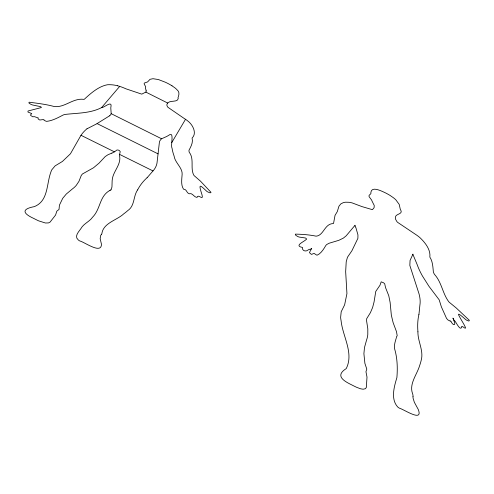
<?xml version="1.0" encoding="UTF-8"?>
<svg xmlns="http://www.w3.org/2000/svg" width="494" height="494" viewBox="0 0 494 494"><rect width="100%" height="100%" fill="white"/><g stroke="black" fill="none" stroke-linecap="round" stroke-linejoin="round"><path stroke-width="0.74" d="M147.089 177.766L152.998 170.924A84.604 36.161 23 0 0 156.993 163.082L159.457 141.778A36.136 14.876 26.3 0 1 159.772 141.056A49.19 20.279 26.6 0 1 161.563 138.771L166.237 136.696A129.879 49.591 22.7 0 0 169.936 134.547C174.197 132.583 170.393 145.86 172.066 148.299A119.672 48.004 28.7 0 0 174.092 156.018C174.932 162.656 182.527 167.707 182.144 174.209C181.835 178.914 180.711 185.188 183.57 189.196C186.985 189.27 186.269 192.79 189.202 193.765C192.666 192.598 193.506 196.995 197.026 197.458C197.903 193.302 203.559 201.163 202.12 195.371A37.55 16.666 25.8 0 0 201.978 194.722C198.335 183.268 199.595 184.552 206.825 191.357A5.051 2.186 27 0 0 208.128 192.11L209.814 192.765A1.766 0.766 27 0 0 210.24 192.808L210.876 192.586A1.729 0.747 27 0 0 210.95 192.265L200.459 181.144L195.309 176.63A6.453 2.742 26.6 0 1 193.864 175.29C189.986 168.324 194.58 159.111 189.221 152.208A17.691 7.2 26.6 0 1 189.035 150.182C190.98 146.465 193.308 142.371 192.086 138.054C197.273 133.269 192.641 124.544 187.893 121.073A16.543 6.41 25.7 0 0 185.516 119.301A17.691 6.86 25.7 0 0 183.848 118.233L168.046 107.365A5.162 1.951 25.5 0 1 167.392 106.618L166.916 105.395A17.92 6.749 25.8 0 1 167.707 103.048C170.276 99.942 177.47 102.672 178.254 98.572A10.417 3.816 25.9 0 1 178.007 97.744C178.933 95.101 179.902 91.995 177.068 89.84A13.468 4.891 25.4 0 0 174.95 87.876L171.98 85.795M418.955 314.425L419.9 305.07A88.08 37.927 31.3 0 0 418.98 293.702L409.829 265.432L410.057 260.474L412.972 254.077L412.935 254.657A1.359 0.525 32.3 0 0 413.151 254.966L417.127 264.494A118.437 43.287 34.6 0 0 422.419 275.967L428.99 286.347L439.166 299.802L441.401 306.916L446.582 318.488L448.009 319.989L449.843 320.983L450.108 320.686L451.071 321.693M396.281 337.871L396.713 336.303A5.107 2.316 33.9 0 0 396.904 336.192L397.053 336.05A2.384 1.081 34 0 0 397.114 335.309L396.521 331.733L393.94 324.842A74.526 31.752 35.1 0 1 393.026 322.261L391.341 315.172L390.118 302.377L388.766 295.733L385.561 287.656L384.703 283.803L383.628 282.821L381.189 281.839L379.979 285.248L375.773 291.411L374.051 301.988L372.612 307.527L370.37 312.745L366.684 318.679L366.597 320.89L367.808 328.843L367.795 334.524A83.572 40.317 31 0 1 366.628 339.847L364.492 347.504L363.905 353.685L364.893 363.38L366.789 369.098L365.961 371.716L366.999 377.095L366.344 387.389L365.504 388.685L363.133 389.216L360.626 388.809L356.649 387.321A73.581 35.506 33.6 0 1 351.753 384.9C343.021 380.689 335.154 375.526 346.232 368.592C354.099 353.006 342.608 336.426 341.07 320.544A54.476 25.071 34 0 1 340.632 317.352L341.193 311.763L344.627 304.847L346.936 293.615L345.664 271.675L346.214 261.783L347.455 257.269L351.901 250.773L357.897 238.343L357.952 234.916L356.1 228.389A24.138 9.67 30.3 0 0 355.976 227.956L355.797 227.407M396.139 338.396C395.2 341.799 393.903 345.294 394.626 348.875C397.367 358.181 397.689 368.011 396.886 377.626C394.15 386.703 390.532 399.158 397.695 406.957A5.879 2.921 36.3 0 0 399.492 408.211C404.061 409.427 423.506 422.722 418.251 409.452A14.524 7.182 36.4 0 0 417.689 408.433L414.355 402.289L413.101 398.257A20.859 9.985 36.7 0 1 413.021 396.416M137.579 189.912C133.084 196.427 134.961 205.862 127.711 210.654A177.13 79.373 19.9 0 1 123.815 213.772C117.189 220.04 104.358 222.658 102.085 232.39A11.868 6.021 23.5 0 1 101.307 234.508M171.751 142.593L185.516 119.301M110.971 189.677L111.953 187.09L112.107 181.897A68.549 31.4 26.2 0 1 112.231 179.958C112.916 171.43 121.178 165.045 119.647 156.141A27.75 12.066 25 0 1 119.616 154.406A39.965 17.37 25.4 0 1 119.986 152.757C121.401 150.763 117.022 148.885 116.071 150.621A35.321 15.098 23.2 0 1 115.195 151.331L114.429 151.837L80.985 135.288L70.444 153.782L62.442 161.433L55.112 165.879L51.851 169.751A51.067 24.113 23.6 0 0 50.888 172.054C46.393 183.959 48.511 200.922 34.376 206.609C21.847 208.962 22.125 213.149 33.876 218.509A69.524 33.648 22.3 0 0 38.569 220.83L45.38 222.992L48.443 222.93L50.036 222.139L55.569 215.057L56.822 211.166L59.021 209.444L59.416 205.195L62.732 198.285L66.301 194.031L72.402 188.93A81.078 37.334 20.6 0 0 76.286 185.336L78.954 181.341L81.22 175.58L82.362 174.03L93.477 167.799L99.01 163.181L105.197 156.573L108.013 154.721L111.885 153.103M310.714 250.131L311.745 248.352L310.658 249.174A2.106 0.914 30.3 0 1 310.127 249.174L308.781 249.637M310.417 250.575L309.472 252.687L311.232 254.237A1.278 0.562 30.4 0 0 311.665 254.361L313.647 253.502A1.649 0.722 30.5 0 1 314.073 253.496L314.647 253.675A1.26 0.55 30.5 0 1 314.647 253.762L316.469 254.984A2.674 1.167 30.5 0 0 317.204 255.139C320.828 253.632 323.527 249.39 325.509 246A26.682 11.319 31.3 0 1 326.867 244.431L329.226 243.202L338.798 240.331L343.349 238.12L346.177 235.811L354.593 225.814A1.192 0.469 30.8 0 0 354.809 225.77L355.001 225.221L355.186 226.203A1.859 0.735 30.8 0 0 355.421 226.518L355.68 227.073M80.985 135.288L81.961 133.973A143.353 63.22 27.1 0 1 86.975 128.773M146.082 90.204A11.757 4.372 24.6 0 1 145.829 92.082L141.858 94.095A2.106 0.79 24.8 0 1 141.105 93.928L125.939 88.809A23.162 8.911 24.3 0 0 119.672 86.376A19.445 7.453 24.3 0 0 117.523 85.771M117.51 85.752A21.335 8.194 24.3 0 0 110.922 84.746A31.709 12.276 24.4 0 0 107.464 84.752C98.658 86.32 90.723 93.304 84.357 99.232A4.255 1.692 23.2 0 1 83.671 99.343C72.834 97.923 64.597 108.013 54.081 106.494C45.979 104.277 37.55 103.314 29.27 102.221A1.815 0.753 21.7 0 0 28.948 102.425L29.004 103.005A1.84 0.766 21.7 0 0 29.257 103.302L30.782 104.253A5.366 2.223 21.8 0 0 32.629 105L38.52 106.21A42.305 18.259 22.1 0 1 39.711 106.445L39.897 106.494A2.34 0.976 22 0 1 40.718 106.784L41.354 107.223L41.193 107.575A3.02 1.254 21.9 0 1 40.946 107.667L28.035 111.002L27.93 112.027L31.733 113.595L30.572 114.892L30.745 115.534L32.857 116.8L33.913 116.677A2.254 0.963 21.8 0 1 34.524 116.689L38.304 117.98L37.982 118.795L39.427 119.838A1.34 0.574 21.9 0 0 39.928 119.993L42.947 119.61A1.723 0.735 22 0 1 43.509 119.665L44.164 119.875A1.321 0.562 22 0 1 44.114 119.949L44.083 119.993A0.722 0.309 22 0 0 44.238 120.363L45.862 121.135A2.803 1.192 22.1 0 0 46.732 121.357C52.148 120.752 57.446 118.029 62.25 115.485A27.633 11.689 23.2 0 1 64.819 114.466C77.175 112.984 90.186 113.459 101.554 107.63L119.678 86.394M110.032 190.326C99.195 196.167 100.801 208.894 92.606 217.169C89.433 221.775 83.542 223.634 80.837 228.703C78.688 231.785 74.038 236.416 78.194 239.843A5.422 2.81 23.1 0 0 79.75 240.942C84.579 242.066 101.363 254.577 101.474 244.271A13.35 6.922 23.4 0 0 101.282 243.493L100.177 238.781L100.572 235.817A19.044 9.738 24.5 0 1 101.332 234.52M87.006 128.786L96.515 123.932L109.619 115.794M308.342 249.841C305.965 252.156 301.643 250.791 302.55 247.482C293.609 245.703 303.927 241.949 306.459 239.238A2.871 1.235 30 0 0 306.595 239.096L305.872 238.201A2.229 0.957 30.1 0 0 305.138 237.947L304.983 237.917A40.452 17.815 30.9 0 0 304.02 237.781L299.21 237.071A5.088 2.186 29.8 0 1 297.524 236.398L295.974 235.44A1.741 0.753 29.8 0 1 295.647 235.107L295.332 234.409A1.717 0.741 29.8 0 1 295.461 234.125C302.303 234.28 309.343 234.749 316.098 236.169C323.768 235.552 324.49 223.776 333.123 223.578A4.088 1.649 30.2 0 0 333.561 223.356L335.037 215.347L337.285 211.623L338.94 206.233L340.804 203.917L343.207 202.682A30.819 11.881 30.9 0 1 345.676 202.207L349.141 202.299A18.778 7.206 30.6 0 1 352.241 202.941L361.954 206.597L371.926 209.53A2.087 0.778 30.8 0 0 372.476 209.617L374.075 207.733L374.261 205.695A10.819 4.02 30.5 0 0 373.631 204.306L371.865 200.725A3.118 1.149 30.6 0 0 371.679 200.15L369.234 196.859A8.911 3.242 30.7 0 1 368.987 195.76C369.401 194.309 371.519 194.247 370.877 192.29C371.661 186.281 380.504 190.622 383.715 192.049A22.798 8.237 30.9 0 1 390.223 195.531L393.354 197.705A13.177 4.724 30.9 0 1 395.83 199.823L399.22 204.423L400.301 209.363A10.251 3.662 31.4 0 0 400.869 210.345C403.079 214.377 395.132 213.686 395.361 217.576A17.358 6.354 31.7 0 0 395.663 219.416L396.898 221.584A5.07 1.871 31.5 0 0 397.726 222.417L416.8 235.224A16.222 6.095 32 0 1 419.98 237.694C425.112 242.585 430.787 249.606 429.842 257.053C432.713 261.474 432.88 266.834 433.355 271.891A17.642 6.78 33.3 0 0 434.448 274.331C441.692 282.191 442.544 293.535 448.805 301.797A6.453 2.569 33.9 0 0 450.485 303.248L456.345 308.071L469.139 320.124A1.748 0.704 34.6 0 1 469.3 320.625L468.948 320.983A1.778 0.716 34.6 0 1 468.615 320.983L467.096 320.402A5.076 2.038 34.5 0 1 465.793 319.655C454.461 309.584 458.469 314.709 463.897 324.354A37.383 15.635 34.1 0 1 464.311 325.126C468.38 332.697 460.581 323.459 461.711 327.436C459.858 331.079 455.937 321.526 454.517 320.631A2.18 0.895 34.4 0 1 454.011 320.112L452.942 318.111L453.677 319.951A3.779 1.55 34.3 0 1 453.659 320.279C456.388 324.737 453.807 326.762 451.133 321.86M101.554 107.63C103.561 108.032 111.551 100.69 111.101 105.852A25.089 9.911 23.4 0 1 111.039 106.198A65.819 26.182 25.6 0 0 110.792 108.019L111.187 113.682L161.55 138.758M119.61 154.406L152.998 170.924M97.096 123.593L158.074 153.869M145.835 92.088L167.707 103.048M146.057 90.198L145.427 88.204L145.6 87.216A3.205 1.179 24.8 0 0 145.65 86.753L144.162 83.906A9.133 3.347 25 0 1 144.402 83.029L147.607 81.911L150.028 79.318L152.992 78.707L158.426 79.553L165.348 82.232A23.317 8.534 25.3 0 1 171.998 85.789M417.912 331.814C417.714 341.663 424.05 350.876 421.086 360.731A180.569 86.66 29.7 0 1 419.684 365.443C417.115 374.421 409.007 383.708 412.49 393.452A12.844 6.249 35.8 0 1 412.99 396.398M417.943 331.826A224.159 87.098 38.5 0 1 418.924 314.406M111.162 113.669A28.207 11.3 23.3 0 1 109.656 115.812M114.435 151.843A62.053 26.194 22.6 0 1 111.872 153.097M137.604 189.924A196.044 90.223 31 0 1 147.058 177.747M111.07 189.721A2.878 1.346 24 0 1 110.014 190.301"/></g></svg>
